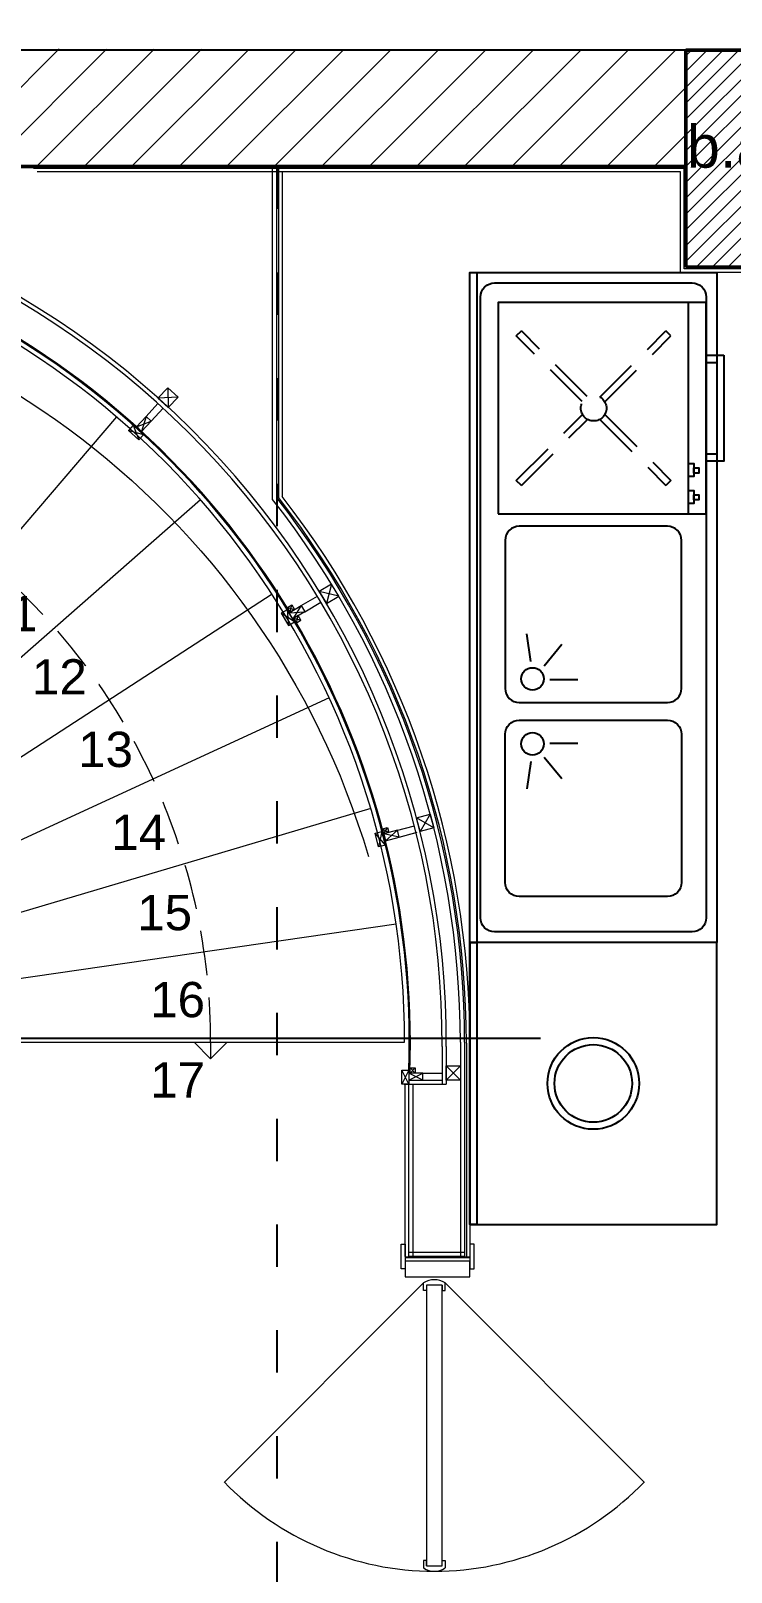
# Model space of a CAD drawing. Header units: millimetres. Extents: x 54215 to 67697, y 23496 to 56611.
# Drawn here: x 66179.6 to 66378.2, y 55264.6 to 55701.7 of the extents above; entities that cross this region are included whole.
import ezdxf

# ---------------------------------------------------------------- set-up
doc = ezdxf.new("R2010")
doc.units = ezdxf.units.MM
doc.linetypes.add('ACAD_ISO03W100', pattern=[30, 12, -18])
doc.linetypes.add('DASHED', pattern=[19.05, 12.7, -6.35])
for name, color, linetype, lineweight in [('- 0.09', 9, 'Continuous', 9), ('- 0.25', 43, 'Continuous', 25), ('- 0.50', 30, 'Continuous', 50), ('no3_cam kesit arka', 141, 'Continuous', 18), ('no3_duvar kaplama', 8, 'Continuous', 0), ('no3_duvar ytong', 101, 'Continuous', 0), ('no3_kutu profil gorunus', 8, 'Continuous', 0), ('no3_kutuprofil kesit', 74, 'Continuous', 18), ('t_tefris ince', 34, 'Continuous', 15), ('t_yazı', 154, 'Continuous', 25)]:
    doc.layers.add(name, color=color, linetype=linetype, lineweight=lineweight)
doc.layers.add('0 rölöve', color=7, linetype='Continuous', true_color=0xf1380e)
for name, color, linetype, lineweight, true_color in [('no3_alçıpan kesit', 7, 'Continuous', 20, 0xf5003d), ('no3_sıva', 7, 'Continuous', 0, 0x414b26), ('no3_tefriş ön ince', 7, 'Continuous', 18, 0x8c1aff)]:
    doc.layers.add(name, color=color, linetype=linetype, lineweight=lineweight, true_color=true_color)
doc.layers.add('S2000-002 Çizgi', color=7, linetype='Continuous')
doc.styles.get("Standard").update_dxf_attribs({"font": 'arial.ttf'})

# ---------------------------------------------------------------- blocks, each defined once
blk = doc.blocks.new('A$C521B02A0')
at = {"layer": 'S2000-002 Çizgi'}
blk.add_line((6.65, 10), (10.64, 10), dxfattribs=at)
for points in [[(0, 64), (0, 10), (60, 10), (60, 64)], [(0, 64), (0, 5), (60, 5), (60, 64)], [(3, 10), (6.65, 10), (6.65, 8.54), (3, 8.54)], [(10.64, 10), (14.29, 10), (14.29, 8.54), (10.64, 8.54)], [(3.97, 8.54), (5.43, 8.54), (5.43, 7.08), (3.97, 7.08)], [(11.61, 8.54), (13.07, 8.54), (13.07, 7.08), (11.61, 7.08)], [(45, 0), (15, 0), (15, 5), (45, 5)], [(43, 2), (17, 2), (17, 5), (43, 5)]]:
    blk.add_lwpolyline(points, close=True, dxfattribs=at)
at = {"layer": 'S2000-002 Çizgi', "linetype": 'DASHED'}
for points in [[(8.08, 57.42), (9.49, 58.84)], [(8.08, 57.42), (26.83, 38.67)], [(9.49, 58.84), (28.24, 40.09)], [(31.86, 40.19), (50.51, 58.84)], [(33.27, 38.77), (51.92, 57.42)], [(50.51, 58.84), (51.92, 57.42)], [(26.73, 35.06), (8.08, 16.41)], [(33.17, 35.16), (51.92, 16.41)], [(28.14, 33.64), (9.49, 15)], [(31.76, 33.74), (50.51, 15)], [(9.49, 15), (8.08, 16.41)], [(50.51, 15), (51.92, 16.41)]]:
    blk.add_lwpolyline(points, dxfattribs=at)
blk.add_circle((30, 36.92), 3.63, dxfattribs=at)
blk = doc.blocks.new('A$C7E0826B9')
at = {"layer": 'S2000-002 Çizgi'}
for p, q in [((17.24, 79.66), (16.13, 87.47)), ((21.05, 78.43), (26.06, 84.53)), ((22.71, 74.52), (30.6, 74.52)), ((21.05, 52.57), (26.06, 46.47)), ((22.71, 56.48), (30.6, 56.48)), ((17.24, 51.34), (16.13, 43.53))]:
    blk.add_line(p, q, dxfattribs=at)
for points in [[(70, 190), (70, 0), (0, 0), (0, 190)], [(2, 190), (2, 0), (0, 0), (0, 190)]]:
    blk.add_lwpolyline(points, close=True, dxfattribs=at)
for points in [[(67, 183), (67, 7, -0.414214), (63, 3), (7, 3, -0.414214), (3, 7), (3, 183, -0.414214), (7, 187), (63, 187, -0.414214)], [(60, 72), (60, 114, 0.414214), (56, 118), (14, 118, 0.414214), (10, 114), (10, 72, 0.414214), (14, 68), (56, 68, 0.414214)], [(60, 59), (60, 17, -0.414214), (56, 13), (14, 13, -0.414214), (10, 17), (10, 59, -0.414214), (14, 63), (56, 63, -0.414214)]]:
    blk.add_lwpolyline(points, format="xyb", close=True, dxfattribs=at)
for centre in [(17.74, 74.71), (17.74, 56.29)]:
    blk.add_circle(centre, 3.19, dxfattribs=at)

msp = doc.modelspace()

# ---------------------------------------------------------------- hatches: boundary and pattern name
at = {"layer": '- 0.09'}
h = msp.add_hatch(dxfattribs=at)
h.set_pattern_fill('ANSI31', color=256)
h.set_pattern_definition([(45, (63876.2593, 54031.6953), (-2.245064, 2.245064), [])])
h.paths.add_polyline_path([(65171.871, 55701.686), (65098.871, 55701.686), (65098.871, 55640.186), (65171.871, 55640.186)])
h.paths.add_polyline_path([(65857.371, 55697.186), (65783.871, 55697.186), (65783.871, 55635.686), (65857.371, 55635.686)])
h.paths.add_polyline_path([(66438.871, 55696.186), (66365.371, 55696.186), (66365.371, 55634.686), (66438.871, 55634.686)])
h.paths.add_polyline_path([(66435.871, 54908.686), (66362.871, 54908.686), (66362.871, 54847.186), (66435.871, 54847.186)])
h.paths.add_polyline_path([(65857.371, 54909.686), (65784.371, 54909.686), (65784.371, 54848.186), (65857.371, 54848.186)])
h.paths.add_polyline_path([(65171.871, 54903.686), (65098.871, 54903.686), (65098.871, 54842.186), (65171.871, 54842.186)])
h = msp.add_hatch(dxfattribs=at)
h.set_pattern_fill('ANSI31', color=256, scale=3)
h.set_pattern_definition([(45, (63876.259, 54031.695), (-6.735192, 6.735192), [])])
h.paths.add_polyline_path([(66620.871, 55025.089), (66620.871, 55001.797)], flags=17)
h.paths.add_polyline_path([(66365.371, 55696.186), (65857.371, 55697.186), (65857.371, 55663.186), (66365.371, 55663.186)])
h.paths.add_polyline_path([(65171.871, 54847.186), (66362.871, 54847.186), (66362.871, 54878.686), (65857.371, 54878.686), (65857.371, 54848.186), (65784.371, 54848.186), (65784.371, 54878.686), (65171.871, 54878.686)])
h.paths.add_polyline_path([(65783.871, 55696.186), (65171.871, 55696.186), (65171.871, 55662.186), (65783.871, 55662.186)])
h.paths.add_polyline_path([(66435.871, 54847.186), (66659.886, 54847.186), (66659.886, 55696.186), (66438.871, 55696.186), (66438.871, 55659.186), (66574.371, 55659.186), (66574.371, 55650.686), (66620.871, 55650.686), (66620.871, 54913.186), (66598.935, 54913.186), (66598.935, 54878.686), (66435.871, 54878.686)])

# ---------------------------------------------------------------- linework, layer by layer
at = {"layer": '- 0.25', "linetype": 'ACAD_ISO03W100'}
msp.add_line((66249.371, 55663.186), (66249.371, 54878.686), dxfattribs=at)
at = {"layer": '- 0.50'}
for p, q in [((66365.371, 55696.186), (66365.371, 55634.686)), ((66365.371, 55696.186), (66438.871, 55696.186)), ((65857.371, 55663.186), (66365.371, 55663.186)), ((66365.371, 55634.686), (66438.871, 55634.686))]:
    msp.add_line(p, q, dxfattribs=at)
at = {"color": 1}
msp.add_line((66304.121, 55353.826), (66285.821, 55353.826), dxfattribs=at)
for points in [[(66304.121, 55363.186), (66374.121, 55363.186), (66374.121, 55443.186), (66304.121, 55443.186)], [(66306.121, 55363.186), (66304.121, 55363.186), (66304.121, 55443.186), (66306.121, 55443.186)]]:
    msp.add_lwpolyline(points, close=True)
for radius in [13, 11]:
    msp.add_circle((66339.121, 55403.186), radius)
at = {"layer": '0 rölöve'}
for p, q in [((66365.371, 55696.186), (65171.871, 55696.186)), ((66324.143, 55415.897), (64937.258, 55415.897))]:
    msp.add_line(p, q, dxfattribs=at)
at = {"layer": 'no3_alçıpan kesit'}
for p, q in [((66248.171, 55568.815), (66248.171, 55663.186)), ((66249.371, 55569.229), (66249.371, 55663.186)), ((66296.221, 55413.679), (66296.221, 55402.932)), ((66297.421, 55413.679), (66297.421, 55402.932)), ((66301.421, 55414.879), (66301.421, 55354.076)), ((66302.621, 55414.879), (66302.621, 55354.076)), ((66285.521, 55402.932), (66297.421, 55402.932)), ((66285.821, 55354.076), (66285.821, 55402.932)), ((66286.821, 55404.132), (66296.121, 55404.132)), ((66286.821, 55354.076), (66286.821, 55402.932)), ((66288.021, 55354.076), (66288.021, 55402.932)), ((66302.621, 55355.276), (66286.821, 55355.276)), ((66302.621, 55354.076), (66286.821, 55354.076))]:
    msp.add_line(p, q, dxfattribs=at)
for centre, radius, start, end in [((66052.293, 55414.874), 245.131, 359.72067, 90.70036), ((66052.293, 55414.874), 243.931, 359.7193, 90.70036), ((66052.295, 55414.879), 249.126, 0, 38.16332), ((66052.295, 55414.879), 250.326, 0, 38.06821)]:
    msp.add_arc(centre, radius, start, end, dxfattribs=at)
at = {"layer": 'no3_cam kesit arka'}
for p, q in [((66253.074, 55536.898), (66252.816, 55536.746)), ((66253.074, 55536.898), (66252.818, 55536.742)), ((66254.205, 55535.018), (66253.947, 55534.864)), ((66254.205, 55535.018), (66253.949, 55534.861)), ((66254.205, 55535.018), (66253.949, 55534.861)), ((66279.35, 55473.97), (66279.64, 55474.047)), ((66287.141, 55406.226), (66286.841, 55406.232)), ((66287.141, 55406.226), (66286.841, 55406.232)), ((66287.141, 55406.226), (66286.841, 55406.227))]:
    msp.add_line(p, q, dxfattribs=at)
for radius, start, end in [(234.649, 31.2883, 64.21003), (234.949, 31.2883, 64.21003), (234.649, 358.05917, 30.75319), (234.949, 357.88968, 30.75319)]:
    msp.add_arc((66052.295, 55414.879), radius, start, end, dxfattribs=at)
at = {"layer": 'no3_duvar kaplama'}
for p, q in [((66364.871, 55662.686), (66180.402, 55662.686)), ((66363.871, 55661.686), (66181.402, 55661.686)), ((66249.871, 55662.686), (66249.871, 55569.31)), ((66250.871, 55661.686), (66250.871, 55569.655)), ((66363.871, 55633.186), (66363.871, 55661.686)), ((66364.871, 55634.186), (66364.871, 55662.686)), ((66435.371, 55634.186), (66364.871, 55634.186)), ((66434.371, 55633.186), (66363.871, 55633.186)), ((66303.121, 55414.629), (66303.121, 55353.826)), ((66304.121, 55414.629), (66304.121, 55353.826))]:
    msp.add_line(p, q, dxfattribs=at)
msp.add_lwpolyline([(66049.449, 55634.16, -0.3356134), (66275.351, 55467.586, -0.3356134)], format="xyb", dxfattribs=at)
for centre, radius, start, end in [((66051.881, 55414.645), 251.239, 359.99628, 37.99629), ((66051.88, 55414.645), 252.24, 359.99631, 37.91792)]:
    msp.add_arc(centre, radius, start, end, dxfattribs=at)
at = {"layer": 'no3_duvar ytong', "lineweight": 13}
msp.add_lwpolyline([(66241.917, 55414.879), (66285.621, 55414.879)], dxfattribs=at)
at = {"layer": 'no3_kutu profil gorunus'}
for p, q in [((66212.311, 55592.352), (66215.687, 55595.995)), ((66213.778, 55590.993), (66217.166, 55594.649)), ((66256.313, 55538.689), (66260.881, 55541.378)), ((66257.328, 55536.965), (66261.895, 55539.654)), ((66283.278, 55474.911), (66288.4, 55476.271)), ((66283.27, 55474.909), (66288.088, 55476.188)), ((66284.067, 55473.051), (66288.866, 55474.326)), ((66284.074, 55473.053), (66289.196, 55474.413)), ((66290.821, 55406.132), (66296.121, 55406.132)), ((66290.821, 55404.132), (66296.121, 55404.132))]:
    msp.add_line(p, q, dxfattribs=at)
at = {"layer": 'no3_kutuprofil kesit'}
for p, q in [((66218.471, 55600.493), (66218.613, 55594.855)), ((66221.425, 55597.796), (66215.66, 55597.553)), ((66209.592, 55589.419), (66213.778, 55590.993)), ((66212.311, 55592.352), (66211.059, 55588.059)), ((66211.59, 55587.158), (66207.287, 55588.378)), ((66208.636, 55589.855), (66210.241, 55585.681)), ((66266.929, 55541.354), (66261.394, 55542.737)), ((66264.9, 55544.801), (66263.423, 55539.29)), ((66252.359, 55537.522), (66252.665, 55533.06)), ((66252.388, 55538.119), (66254.441, 55537.587)), ((66253.149, 55536.826), (66253.68, 55538.88)), ((66256.313, 55538.689), (66253.881, 55534.936)), ((66254.388, 55534.075), (66250.635, 55536.507)), ((66252.866, 55536.66), (66257.328, 55536.965)), ((66254.163, 55535.102), (66256.217, 55534.571)), ((66254.924, 55533.81), (66255.456, 55535.863)), ((66293.896, 55475.646), (66289.024, 55478.522)), ((66292.898, 55479.52), (66290.022, 55474.648)), ((66280.188, 55470.779), (66277.253, 55474.154)), ((66279.19, 55474.653), (66278.251, 55470.28)), ((66279.309, 55475.409), (66281.144, 55474.344)), ((66279.694, 55473.959), (66280.759, 55475.794)), ((66284.074, 55473.053), (66279.694, 55473.959)), ((66284.081, 55473.055), (66279.702, 55473.961)), ((66280.208, 55472.026), (66283.56, 55474.986)), ((66280.215, 55472.028), (66283.568, 55474.988)), ((66286.821, 55402.932), (66284.821, 55406.932)), ((66286.821, 55406.932), (66284.821, 55402.932)), ((66287.148, 55406.132), (66288.648, 55407.632)), ((66287.148, 55407.632), (66288.648, 55406.132)), ((66301.421, 55404.132), (66297.421, 55408.132)), ((66301.421, 55408.132), (66297.421, 55404.132)), ((66290.821, 55404.132), (66286.821, 55406.132)), ((66286.821, 55404.132), (66290.821, 55406.132))]:
    msp.add_line(p, q, dxfattribs=at)
for points in [[(66218.613, 55594.855), (66221.425, 55597.796), (66218.471, 55600.493), (66215.66, 55597.553)], [(66211.059, 55588.059), (66209.592, 55589.419), (66212.311, 55592.352), (66213.778, 55590.993)], [(66210.241, 55585.681), (66211.59, 55587.158), (66208.636, 55589.855), (66207.287, 55588.378)], [(66263.423, 55539.29), (66266.929, 55541.354), (66264.9, 55544.801), (66261.394, 55542.737)], [(66252.665, 55533.06), (66254.388, 55534.075), (66252.359, 55537.522), (66250.635, 55536.507)], [(66253.149, 55536.826), (66252.388, 55538.119), (66253.68, 55538.88), (66254.441, 55537.587)], [(66253.881, 55534.936), (66252.866, 55536.66), (66256.313, 55538.689), (66257.328, 55536.965)], [(66254.163, 55535.102), (66254.924, 55533.81), (66256.217, 55534.571), (66255.456, 55535.863)], [(66289.024, 55478.522), (66292.898, 55479.52), (66293.896, 55475.646), (66290.022, 55474.648)], [(66277.253, 55474.154), (66279.19, 55474.653), (66280.188, 55470.779), (66278.251, 55470.28)], [(66279.694, 55473.959), (66279.309, 55475.409), (66280.759, 55475.794), (66281.144, 55474.344)], [(66279.694, 55473.959), (66280.208, 55472.026), (66284.074, 55473.053), (66283.56, 55474.986)], [(66279.702, 55473.961), (66280.215, 55472.028), (66284.081, 55473.055), (66283.568, 55474.988)], [(66284.821, 55406.932), (66286.821, 55406.932), (66286.821, 55402.932), (66284.821, 55402.932)], [(66287.148, 55406.132), (66287.148, 55407.632), (66288.648, 55407.632), (66288.648, 55406.132)], [(66297.421, 55408.132), (66301.421, 55408.132), (66301.421, 55404.132), (66297.421, 55404.132)], [(66286.821, 55406.132), (66286.821, 55404.132), (66290.821, 55404.132), (66290.821, 55406.132)]]:
    msp.add_lwpolyline(points, close=True, dxfattribs=at)
at = {"layer": 'no3_sıva'}
for p, q in [((66290.99, 55346.597), (66234.532, 55290.139)), ((66297.09, 55346.597), (66353.548, 55290.139))]:
    msp.add_line(p, q, dxfattribs=at)
msp.add_arc((66294.04, 55347.523), 82.669, 223.86281, 316.13719, dxfattribs=at)
at = {"layer": 'no3_tefriş ön ince'}
for p, q in [((66203.911, 55592.23), (66132.432, 55508.619)), ((66227.779, 55568.653), (66145.048, 55496.157)), ((66248.018, 55541.896), (66155.746, 55482.014)), ((66264.211, 55512.513), (66164.304, 55466.484)), ((66276.023, 55481.112), (66170.548, 55449.887)), ((66283.209, 55448.341), (66174.346, 55432.566)), ((66175.621, 55414.879), (66285.621, 55414.879))]:
    msp.add_line(p, q, dxfattribs=at)
at = {"layer": 'no3_tefriş ön ince', "linetype": 'DASHED'}
for p, q in [((66230.621, 55410.181), (66225.924, 55414.879)), ((66230.621, 55414.879), (66230.621, 55410.181)), ((66230.621, 55410.181), (66235.318, 55414.879))]:
    msp.add_line(p, q, dxfattribs=at)
at = {"layer": 'no3_tefriş ön ince'}
msp.add_arc((66052.295, 55414.879), 233.326, 0, 73.69711, dxfattribs=at)
at = {"layer": 'no3_tefriş ön ince', "linetype": 'DASHED'}
msp.add_arc((66052.295, 55414.879), 178.326, 0, 90.70082, dxfattribs=at)
at = {"layer": 't_tefris ince'}
for p, q in [((66304.121, 55353.826), (66285.821, 55353.826)), ((66304.121, 55353.826), (66285.821, 55353.826)), ((66304.121, 55349.126), (66304.121, 55349.326))]:
    msp.add_line(p, q, dxfattribs=at)
for points in [[(66285.821, 55350.576), (66284.621, 55350.576), (66284.621, 55357.576), (66285.821, 55357.576)], [(66304.121, 55350.576), (66305.321, 55350.576), (66305.321, 55357.576), (66304.121, 55357.576)]]:
    msp.add_lwpolyline(points, close=True, dxfattribs=at)
for points in [[(66285.821, 55352.826), (66285.821, 55348.326), (66304.121, 55348.326), (66304.121, 55349.326), (66304.121, 55349.326), (66304.121, 55352.826), (66285.821, 55352.826)], [(66291.79, 55345.958), (66291.79, 55344.458), (66290.99, 55344.458), (66290.99, 55346.597)], [(66291.79, 55267.219), (66291.79, 55266.419), (66294.79, 55266.419), (66294.79, 55266.419), (66296.29, 55266.419), (66296.29, 55345.958), (66296.29, 55345.958)], [(66296.29, 55345.958), (66296.29, 55345.958), (66296.29, 55345.958), (66291.79, 55345.958), (66291.79, 55266.419)], [(66296.29, 55345.958), (66296.29, 55344.458), (66297.09, 55344.458), (66297.09, 55346.597)], [(66291.79, 55266.419), (66291.79, 55267.919), (66290.99, 55267.919), (66290.99, 55265.78)], [(66296.29, 55266.419), (66296.29, 55267.919), (66297.09, 55267.919), (66297.09, 55265.78)]]:
    msp.add_lwpolyline(points, dxfattribs=at)
for centre, start, end in [((66294.04, 55342.038), 56.21592, 123.78408), ((66294.04, 55270.339), 236.21592, 303.78408)]:
    msp.add_arc(centre, 5.485, start, end, dxfattribs=at)

# ---------------------------------------------------------------- block references
msp.add_blockref('A$C7E0826B9', (66304.121, 55443.186))
at = {"layer": 'S2000-002 Çizgi', "rotation": 90}
msp.add_blockref('A$C521B02A0', (66376.133, 55564.672), dxfattribs=at)

# ---------------------------------------------------------------- texts
at = {"layer": '0 rölöve'}
msp.add_text('b.a. kolon', height=12, dxfattribs=at).set_placement((66365.676, 55662.876))
at = {"layer": 't_yazı', "char_height": 10, "width": 307.91263, "attachment_point": 7}
for s, insert in [('11', (66166, 55531.406)), ('12', (66179.967, 55513.484)), ('13', (66193.052, 55492.772)), ('14', (66202.461, 55469.414)), ('15', (66209.813, 55446.498)), ('16', (66213.488, 55421.819)), ('17', (66213.488, 55399.196))]:
    msp.add_mtext(s, dxfattribs=dict(at, insert=insert))

doc.saveas('drawing.dxf')
